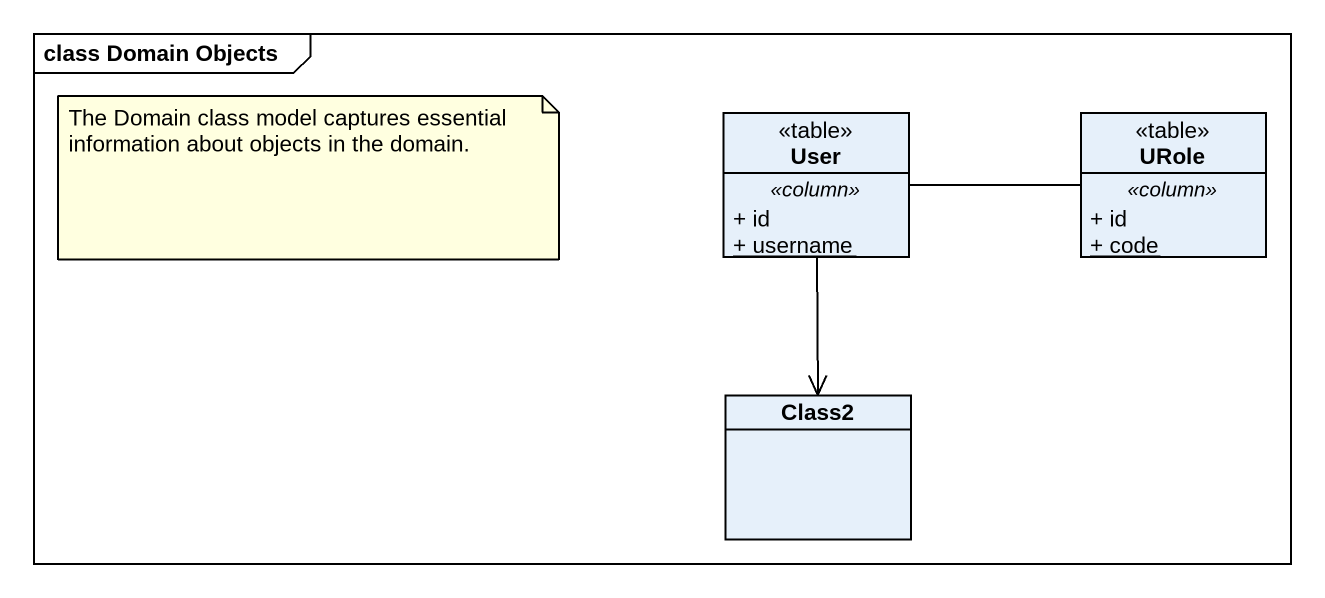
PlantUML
@startuml
mainframe class Domain Objects
hide circle
hide empty members
skinparam classAttributeIconSize 0
class User <<table>> {
  .. <<column>> ..
  + id
  {static} + username
}
class URole <<table>> {
  .. <<column>> ..
  + id
  {static} + code
}
class Class2
User -right- URole
User --> Class2
note as N1
  The Domain class model captures essential information about objects in the domain.
end note
@enduml
